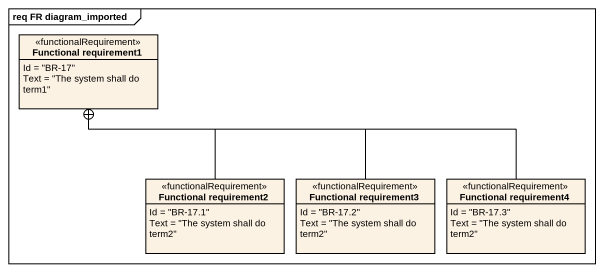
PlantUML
@startuml
mainframe req FR diagram_imported
hide circle
hide empty members
class "Functional requirement1" as Functional_requirement1 <<functionalRequirement>> {
  Id = "BR-17"
  Text = "The system shall do term1"
}
class "Functional requirement2" as Functional_requirement2 <<functionalRequirement>> {
  Id = "BR-17.1"
  Text = "The system shall do term2"
}
class "Functional requirement3" as Functional_requirement3 <<functionalRequirement>> {
  Id = "BR-17.2"
  Text = "The system shall do term2"
}
class "Functional requirement4" as Functional_requirement4 <<functionalRequirement>> {
  Id = "BR-17.3"
  Text = "The system shall do term2"
}
Functional_requirement2 -up-+ Functional_requirement1
Functional_requirement3 -left-+ Functional_requirement1
Functional_requirement4 -left-+ Functional_requirement1
@enduml
